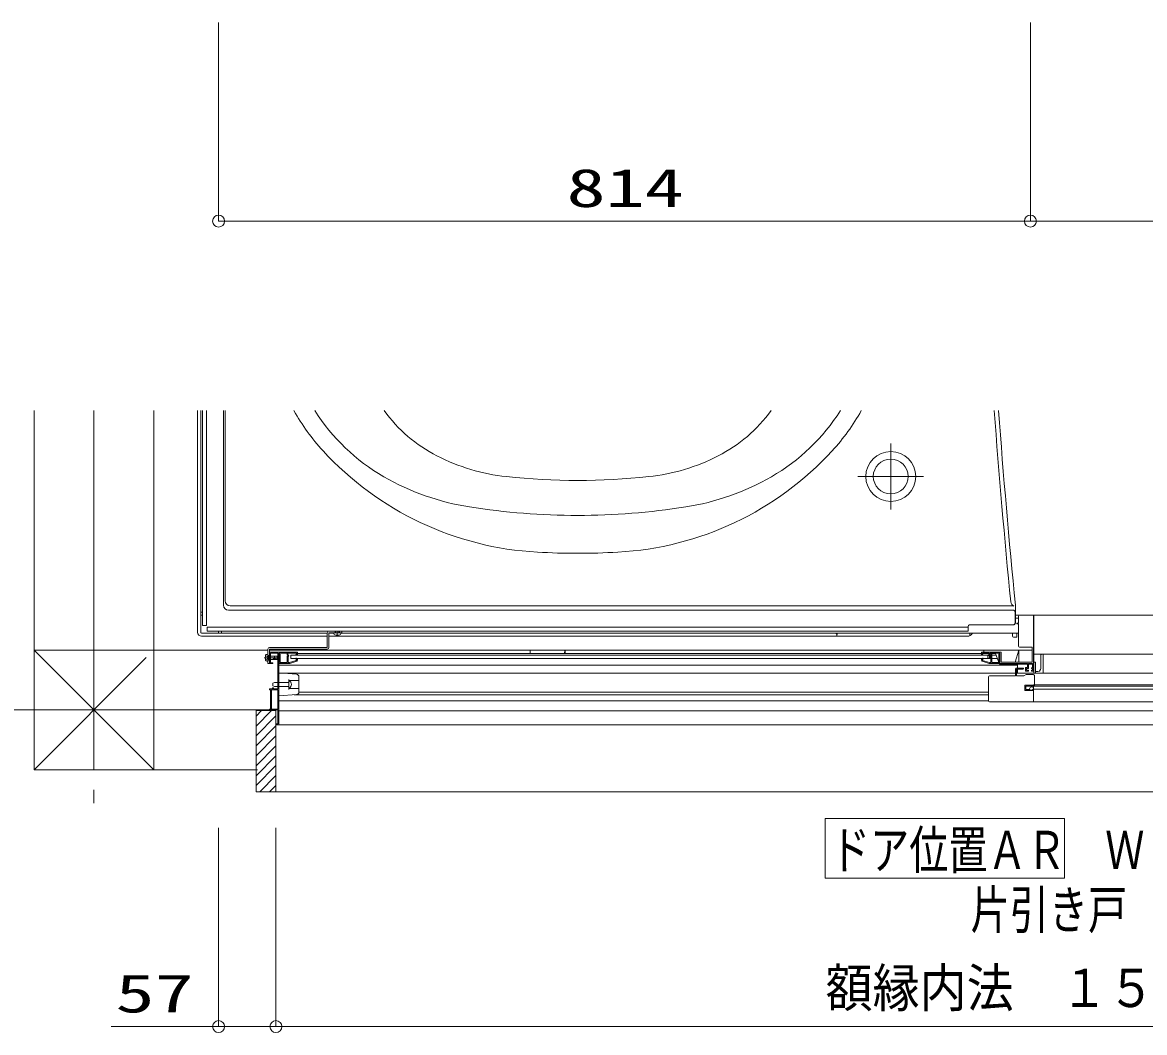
# Model space of a CAD drawing. Units: millimetres on the paper. Extents: x -305 to 305, y -152 to 152.
# Drawn here: x -213.3 to -157, y -52.3 to -1.7 of the extents above; entities that cross this region are included whole.
import ezdxf
from ezdxf.enums import TextEntityAlignment as Align

# ---------------------------------------------------------------- set-up
doc = ezdxf.new("R2010")
doc.units = ezdxf.units.MM
doc.linetypes.add('LONG_CHAIN', pattern=[21, 18, -1, 1, -1])
doc.layers.add('0-0_0', color=7, linetype='Continuous', lineweight=9)
doc.layers.add('0-1_VIEW0001', color=7, linetype='Continuous', lineweight=9)
doc.styles.add('ＭＳ ゴシック', font='')
doc.styles.get('ＭＳ ゴシック').set_extended_font_data('MS Gothic')

# ---------------------------------------------------------------- blocks, each defined once
blk = doc.blocks.new('_ORIGIN')
at = {"layer": '0-0_0'}
blk.add_line((0, 0), (-1, 0), dxfattribs=at)
blk.add_circle((0, 0), 0.5, dxfattribs=at)

msp = doc.modelspace()

# ---------------------------------------------------------------- linework, layer by layer
at = {"layer": '0-0_0'}
for p, q in [((-203.434, -1.698), (-203.434, -11.657)), ((-162.734, -1.698), (-162.734, -11.657)), ((-162.734, -1.698), (-162.734, -11.657)), ((-202.834, -11.657), (-163.334, -11.657)), ((-162.134, -11.657), (-124.734, -11.657)), ((-203.434, -42.074), (-203.434, -52.033)), ((-200.559, -42.074), (-200.559, -52.033)), ((-200.559, -42.074), (-200.559, -52.033)), ((-203.434, -52.033), (-208.82, -52.033)), ((-202.834, -52.033), (-201.159, -52.033)), ((-199.959, -52.033), (-124.734, -52.033))]:
    msp.add_line(p, q, dxfattribs=at)
at = {"layer": '0-1_VIEW0001'}
for p, q in [((-212.684, -21.158), (-212.684, -39.158)), ((-206.684, -21.158), (-206.684, -39.158)), ((-204.494, -32.258), (-204.494, -21.158)), ((-204.334, -21.158), (-204.334, -31.408)), ((-204.334, -32.258), (-204.334, -21.158)), ((-204.234, -21.158), (-204.234, -31.933)), ((-204.034, -21.158), (-204.034, -31.933)), ((-203.184, -30.908), (-203.184, -21.158)), ((-203.103, -30.698), (-203.103, -21.158)), ((-163.484, -30.906), (-163.484, -31.803)), ((-204.234, -31.258), (-204.334, -31.258)), ((-204.234, -31.408), (-204.334, -31.408)), ((-202.934, -31.158), (-163.601, -31.158)), ((-202.853, -30.948), (-163.599, -30.948)), ((-163.501, -31.258), (-163.501, -31.795)), ((-126.109, -31.408), (-163.484, -31.408)), ((-163.484, -31.408), (-126.109, -31.408)), ((-163.284, -31.409), (-162.599, -31.409)), ((-162.559, -31.409), (-162.559, -33.859)), ((-162.559, -31.409), (-126.109, -31.409)), ((-204.234, -31.933), (-204.034, -31.933)), ((-204.009, -32.008), (-165.859, -32.008)), ((-204.009, -32.008), (-204.009, -32.208)), ((-165.859, -32.208), (-165.859, -31.97)), ((-165.784, -31.895), (-163.601, -31.895)), ((-165.784, -31.903), (-163.584, -31.903)), ((-163.334, -31.558), (-163.484, -31.558)), ((-204.284, -32.308), (-197.984, -32.308)), ((-204.284, -32.468), (-197.984, -32.468)), ((-204.009, -32.208), (-165.859, -32.208)), ((-203.434, -32.208), (-203.434, -32.308)), ((-197.984, -32.308), (-203.434, -32.308)), ((-203.284, -32.208), (-203.284, -32.308)), ((-197.259, -32.209), (-197.904, -32.209)), ((-197.904, -33.029), (-197.904, -32.289)), ((-197.904, -32.289), (-197.259, -32.289)), ((-197.657, -32.308), (-197.904, -32.308)), ((-197.904, -32.308), (-197.657, -32.308)), ((-197.904, -32.468), (-172.434, -32.468)), ((-197.659, -32.289), (-197.654, -32.345)), ((-197.596, -32.289), (-197.596, -32.209)), ((-197.566, -32.289), (-197.566, -32.208)), ((-197.484, -32.477), (-197.484, -32.208)), ((-197.484, -32.34), (-197.484, -32.208)), ((-197.401, -32.289), (-197.401, -32.208)), ((-197.371, -32.289), (-197.371, -32.209)), ((-197.309, -32.289), (-197.314, -32.345)), ((-163.334, -32.308), (-197.31, -32.308)), ((-197.31, -32.308), (-172.534, -32.308)), ((-197.259, -32.289), (-197.259, -32.209)), ((-172.434, -32.468), (-172.433, -32.406)), ((-172.434, -32.468), (-172.434, -32.408)), ((-172.434, -32.468), (-165.908, -32.468)), ((-172.375, -32.308), (-172.403, -32.336)), ((-165.763, -32.432), (-165.761, -32.308)), ((-163.628, -32.308), (-163.625, -32.459)), ((-163.575, -32.508), (-163.415, -32.508)), ((-163.418, -32.308), (-163.415, -32.508)), ((-212.686, -33.158), (-206.684, -39.159)), ((-212.684, -33.158), (-200.964, -33.158)), ((-200.964, -33.839), (-200.964, -33.109)), ((-200.884, -33.109), (-197.984, -33.109)), ((-200.884, -33.839), (-200.884, -33.109)), ((-200.884, -33.158), (-162.644, -33.158)), ((-187.81, -33.158), (-187.81, -33.34)), ((-186.06, -33.158), (-186.113, -33.34)), ((-186.06, -33.158), (-186.06, -33.34)), ((-165.06, -33.158), (-165.06, -33.259)), ((-163.31, -33.158), (-163.489, -33.774)), ((-163.31, -33.158), (-163.31, -33.774)), ((-207.06, -33.533), (-212.685, -39.157)), ((-201.151, -33.544), (-200.417, -33.544)), ((-200.964, -33.369), (-201.02, -33.374)), ((-200.964, -33.719), (-201.02, -33.715)), ((-200.963, -33.437), (-200.883, -33.437)), ((-200.963, -33.662), (-200.883, -33.662)), ((-200.939, -33.458), (-200.929, -33.458)), ((-200.939, -33.631), (-200.929, -33.631)), ((-200.929, -33.631), (-200.929, -33.437)), ((-200.929, -33.462), (-200.514, -33.462)), ((-200.514, -33.627), (-200.929, -33.627)), ((-199.509, -33.259), (-200.884, -33.259)), ((-200.884, -33.274), (-200.884, -33.819)), ((-200.539, -33.544), (-200.684, -33.587)), ((-200.482, -33.552), (-200.681, -33.612)), ((-200.629, -33.571), (-200.629, -33.462)), ((-200.629, -33.627), (-200.629, -33.596)), ((-200.539, -33.544), (-200.464, -33.537)), ((-200.539, -33.544), (-200.464, -33.544)), ((-200.514, -33.462), (-200.464, -33.537)), ((-200.514, -33.627), (-200.464, -33.552)), ((-200.482, -33.552), (-200.464, -33.552)), ((-200.464, -33.537), (-200.464, -33.552)), ((-200.394, -33.773), (-200.394, -33.408)), ((-199.999, -33.388), (-199.999, -33.359)), ((-199.978, -33.43), (-199.997, -33.395)), ((-199.994, -33.461), (-199.98, -33.447)), ((-199.984, -33.344), (-199.983, -33.344)), ((-199.97, -33.352), (-199.929, -33.425)), ((-199.928, -33.459), (-199.949, -33.48)), ((-199.924, -33.445), (-199.924, -33.448)), ((-199.883, -33.787), (-199.539, -33.68)), ((-199.519, -33.72), (-199.869, -33.83)), ((-199.859, -33.437), (-199.859, -33.437)), ((-199.809, -33.42), (-199.809, -33.58)), ((-199.809, -33.42), (-164.453, -33.42)), ((-199.809, -33.58), (-164.391, -33.58)), ((-199.574, -33.587), (-199.574, -33.584)), ((-199.533, -33.634), (-199.569, -33.597)), ((-199.559, -33.394), (-199.559, -33.42)), ((-199.559, -33.569), (-199.54, -33.569)), ((-199.534, -33.314), (-199.534, -33.369)), ((-199.529, -33.574), (-199.488, -33.615)), ((-199.529, -33.665), (-199.529, -33.644)), ((-199.484, -33.42), (-199.484, -33.284)), ((-199.484, -33.34), (-164.484, -33.34)), ((-199.484, -33.626), (-199.484, -33.673)), ((-165.184, -33.42), (-165.184, -33.284)), ((-165.184, -33.626), (-165.184, -33.673)), ((-165.138, -33.574), (-165.179, -33.615)), ((-165.159, -33.259), (-164.224, -33.259)), ((-165.149, -33.72), (-164.798, -33.83)), ((-165.134, -33.314), (-165.134, -33.369)), ((-165.134, -33.634), (-165.098, -33.597)), ((-165.109, -33.569), (-165.128, -33.569)), ((-165.109, -33.394), (-165.109, -33.42)), ((-165.094, -33.587), (-165.094, -33.584)), ((-164.859, -33.42), (-164.859, -33.58)), ((-164.779, -33.473), (-164.804, -33.447)), ((-164.803, -33.537), (-164.776, -33.491)), ((-164.778, -33.559), (-164.79, -33.559)), ((-164.759, -33.429), (-164.736, -33.452)), ((-164.736, -33.511), (-164.757, -33.547)), ((-164.744, -33.445), (-164.744, -33.448)), ((-164.698, -33.352), (-164.739, -33.425)), ((-164.739, -33.459), (-164.718, -33.48)), ((-164.729, -33.47), (-164.729, -33.486)), ((-164.69, -33.43), (-164.671, -33.395)), ((-164.673, -33.461), (-164.687, -33.447)), ((-164.684, -33.344), (-164.685, -33.344)), ((-164.669, -33.388), (-164.669, -33.359)), ((-164.484, -33.34), (-164.284, -33.859)), ((-164.274, -33.834), (-164.274, -33.408)), ((-162.584, -33.755), (-162.584, -33.614)), ((-162.584, -33.755), (-162.584, -33.761)), ((-162.172, -33.37), (-162.559, -33.37)), ((-162.209, -33.434), (-162.209, -34.086)), ((-162.084, -33.359), (-162.134, -33.359)), ((-162.084, -33.422), (-162.084, -33.359)), ((-162.084, -33.37), (-126.109, -33.37)), ((-162.084, -34.32), (-162.084, -33.422)), ((-200.964, -33.839), (-200.884, -33.839)), ((-200.409, -33.819), (-200.409, -33.799)), ((-199.899, -33.834), (-200.409, -33.834)), ((-163.384, -33.92), (-200.409, -33.92)), ((-200.409, -34.309), (-199.524, -34.376)), ((-200.409, -34.309), (-200.409, -35.459)), ((-162.559, -33.859), (-164.284, -33.859)), ((-164.259, -33.834), (-164.259, -33.799)), ((-163.484, -34.109), (-163.484, -34.444)), ((-163.099, -34.059), (-163.434, -34.059)), ((-163.434, -34.444), (-163.434, -34.124)), ((-163.419, -34.109), (-163.099, -34.109)), ((-163.384, -33.859), (-163.384, -34.32)), ((-163.084, -34.094), (-163.084, -34.074)), ((-162.984, -34.209), (-162.829, -34.209)), ((-162.679, -34.209), (-162.679, -34.159)), ((-162.502, -33.76), (-162.519, -33.759)), ((-162.481, -33.771), (-162.502, -33.76)), ((-162.481, -34.32), (-162.481, -33.771)), ((-162.359, -34.235), (-162.481, -34.235)), ((-200.639, -34.784), (-200.709, -34.819)), ((-200.709, -34.819), (-200.709, -34.949)), ((-199.979, -34.784), (-200.639, -34.784)), ((-200.409, -34.784), (-199.909, -34.784)), ((-163.484, -34.32), (-200.384, -34.32)), ((-199.909, -34.884), (-199.909, -34.634)), ((-199.409, -34.684), (-199.909, -34.684)), ((-199.409, -35.268), (-199.409, -34.5)), ((-164.834, -34.509), (-164.834, -35.709)), ((-163.499, -34.459), (-164.784, -34.459)), ((-163.434, -34.32), (-126.284, -34.32)), ((-163.068, -34.459), (-163.419, -34.459)), ((-162.937, -34.386), (-163.06, -34.457)), ((-162.588, -34.384), (-162.93, -34.384)), ((-162.546, -34.406), (-162.58, -34.386)), ((-162.534, -34.963), (-162.534, -34.428)), ((-200.884, -35.124), (-200.884, -35.154)), ((-200.834, -35.154), (-200.884, -35.154)), ((-200.709, -34.949), (-200.639, -34.984)), ((-199.979, -34.984), (-200.639, -34.984)), ((-200.409, -34.984), (-199.909, -34.984)), ((-200.409, -35.459), (-199.524, -35.393)), ((-199.909, -35.134), (-199.909, -34.884)), ((-199.409, -35.084), (-199.909, -35.084)), ((-164.834, -35.403), (-199.651, -35.403)), ((-164.834, -35.263), (-199.409, -35.263)), ((-163.009, -34.919), (-163.009, -35.189)), ((-162.579, -34.919), (-163.009, -34.919)), ((-163.009, -35.189), (-162.574, -35.189)), ((-162.964, -34.963), (-126.404, -34.963)), ((-162.964, -35.144), (-162.964, -34.963)), ((-162.773, -35.144), (-162.964, -35.144)), ((-162.716, -35.163), (-162.755, -35.148)), ((-162.639, -35.164), (-162.711, -35.164)), ((-162.614, -35.134), (-162.614, -35.139)), ((-162.603, -35.124), (-162.604, -35.124)), ((-162.581, -35.135), (-162.595, -35.127)), ((-162.574, -34.91), (-162.574, -35.76)), ((-126.284, -34.91), (-162.574, -34.91)), ((-162.574, -35.064), (-162.574, -35.134)), ((-126.454, -35.113), (-162.574, -35.113)), ((-162.574, -35.714), (-162.574, -35.148)), ((-164.834, -35.71), (-200.384, -35.71)), ((-164.784, -35.759), (-162.549, -35.759)), ((-162.574, -35.76), (-124.574, -35.76)), ((-200.559, -36.187), (-201.559, -36.187)), ((-201.559, -36.187), (-201.559, -40.262)), ((-201.558, -36.968), (-200.778, -36.187)), ((-201.558, -36.468), (-201.278, -36.187)), ((-201.558, -37.463), (-200.559, -36.463)), ((-200.559, -36.187), (-200.559, -40.262)), ((-126.162, -36.205), (-200.409, -36.205)), ((-201.558, -37.963), (-200.559, -36.963)), ((-127.143, -36.91), (-200.559, -36.91)), ((-201.559, -38.463), (-200.559, -37.463)), ((-201.559, -38.963), (-200.559, -37.963)), ((-201.559, -39.458), (-200.559, -38.458)), ((-212.684, -39.158), (-201.484, -39.158)), ((-201.559, -39.953), (-200.559, -38.953)), ((-201.373, -40.262), (-200.559, -39.448)), ((-200.878, -40.262), (-200.559, -39.943)), ((-201.559, -40.262), (-123.134, -40.262)), ((-173.022, -44.597), (-173.022, -41.597)), ((-173.022, -41.597), (-161.022, -41.597)), ((-161.022, -44.597), (-161.022, -41.597)), ((-173.022, -44.597), (-161.022, -44.597))]:
    msp.add_line(p, q, dxfattribs=at)
at = {"layer": '0-1_VIEW0001', "linetype": 'LONG_CHAIN'}
for p, q in [((-209.684, -21.158), (-209.684, -40.837)), ((-169.734, -26.108), (-169.734, -22.808)), ((-171.384, -24.458), (-168.084, -24.458)), ((-214.498, -36.158), (-200.884, -36.158))]:
    msp.add_line(p, q, dxfattribs=at)
at = {"layer": '0-1_VIEW0001'}
for points in [[(-163.334, -32.959), (-163.334, -31.849), (-163.409, -31.849), (-163.409, -31.809), (-163.334, -31.809), (-163.334, -31.459)], [(-163.334, -31.459), (-163.319, -31.424), (-163.284, -31.409)], [(-162.584, -31.424), (-162.584, -34.209), (-162.679, -34.209)], [(-162.599, -31.409), (-162.588, -31.414), (-162.584, -31.424)], [(-200.884, -33.029), (-197.984, -33.029), (-197.984, -32.289)], [(-164.199, -33.284), (-164.199, -33.774), (-162.644, -33.774), (-162.644, -33.009), (-163.284, -33.009)], [(-163.284, -33.009), (-163.319, -32.995), (-163.334, -32.959)], [(-201.082, -33.442), (-200.991, -33.487), (-200.961, -33.544)], [(-201.082, -33.647), (-200.991, -33.602), (-200.961, -33.544)], [(-200.884, -33.834), (-200.709, -33.834), (-200.709, -33.794), (-200.839, -33.794), (-200.839, -33.314), (-200.459, -33.314), (-200.459, -35.109), (-200.684, -35.109), (-200.684, -35.059), (-200.729, -35.059), (-200.729, -35.109), (-200.869, -35.109)], [(-200.409, -36.909), (-200.409, -33.314), (-199.534, -33.314)], [(-200.399, -33.397), (-200.391, -33.347), (-200.349, -33.374)], [(-200.394, -33.408), (-200.395, -33.402), (-200.399, -33.397)], [(-200.349, -33.374), (-200.349, -33.789), (-199.999, -33.789), (-199.999, -33.472)], [(-199.999, -33.359), (-199.994, -33.349), (-199.984, -33.344)], [(-199.997, -33.395), (-199.998, -33.392), (-199.999, -33.388)], [(-199.999, -33.472), (-199.998, -33.466), (-199.994, -33.461)], [(-199.983, -33.344), (-199.975, -33.346), (-199.97, -33.352)], [(-199.98, -33.447), (-199.976, -33.439), (-199.978, -33.43)], [(-199.949, -33.48), (-199.953, -33.485), (-199.954, -33.491)], [(-199.954, -33.491), (-199.954, -33.789), (-199.899, -33.789)], [(-199.929, -33.425), (-199.925, -33.435), (-199.924, -33.445)], [(-199.924, -33.448), (-199.925, -33.454), (-199.928, -33.459)], [(-199.574, -33.584), (-199.569, -33.574), (-199.559, -33.569)], [(-199.569, -33.597), (-199.573, -33.593), (-199.574, -33.587)], [(-199.534, -33.369), (-199.537, -33.376), (-199.544, -33.379), (-199.554, -33.384), (-199.559, -33.394)], [(-199.54, -33.569), (-199.534, -33.571), (-199.529, -33.574)], [(-199.539, -33.68), (-199.532, -33.674), (-199.529, -33.665)], [(-199.529, -33.644), (-199.53, -33.639), (-199.533, -33.634)], [(-199.484, -33.673), (-199.494, -33.702), (-199.519, -33.72)], [(-199.484, -33.284), (-199.491, -33.267), (-199.509, -33.259)], [(-199.488, -33.615), (-199.485, -33.62), (-199.484, -33.626)], [(-165.184, -33.284), (-165.176, -33.267), (-165.159, -33.259)], [(-165.179, -33.615), (-165.183, -33.62), (-165.184, -33.626)], [(-165.184, -33.673), (-165.174, -33.702), (-165.149, -33.72)], [(-165.139, -33.644), (-165.138, -33.639), (-165.134, -33.634)], [(-164.785, -33.787), (-165.139, -33.676), (-165.139, -33.644)], [(-165.128, -33.569), (-165.133, -33.571), (-165.138, -33.574)], [(-164.809, -33.437), (-164.809, -33.314), (-165.134, -33.314)], [(-165.134, -33.369), (-165.131, -33.376), (-165.124, -33.379), (-165.113, -33.384), (-165.109, -33.394)], [(-165.094, -33.584), (-165.098, -33.574), (-165.109, -33.569)], [(-165.098, -33.597), (-165.095, -33.593), (-165.094, -33.587)], [(-164.804, -33.447), (-164.808, -33.443), (-164.809, -33.437)], [(-164.79, -33.559), (-164.803, -33.552), (-164.803, -33.537)], [(-164.776, -33.491), (-164.774, -33.482), (-164.779, -33.473)], [(-164.757, -33.547), (-164.766, -33.556), (-164.778, -33.559)], [(-164.714, -33.491), (-164.714, -33.789), (-164.769, -33.789)], [(-164.259, -33.819), (-164.259, -33.314), (-164.764, -33.314), (-164.764, -33.418)], [(-164.764, -33.418), (-164.763, -33.424), (-164.759, -33.429)], [(-164.739, -33.425), (-164.743, -33.435), (-164.744, -33.445)], [(-164.744, -33.448), (-164.743, -33.454), (-164.739, -33.459)], [(-164.736, -33.452), (-164.731, -33.46), (-164.729, -33.47)], [(-164.729, -33.486), (-164.731, -33.499), (-164.736, -33.511)], [(-164.718, -33.48), (-164.715, -33.485), (-164.714, -33.491)], [(-164.685, -33.344), (-164.693, -33.346), (-164.698, -33.352)], [(-164.687, -33.447), (-164.691, -33.439), (-164.69, -33.43)], [(-164.669, -33.359), (-164.673, -33.349), (-164.684, -33.344)], [(-164.669, -33.472), (-164.67, -33.466), (-164.673, -33.461)], [(-164.671, -33.395), (-164.669, -33.392), (-164.669, -33.388)], [(-164.319, -33.374), (-164.319, -33.789), (-164.669, -33.789), (-164.669, -33.472)], [(-164.269, -33.397), (-164.277, -33.347), (-164.319, -33.374)], [(-164.274, -33.408), (-164.272, -33.402), (-164.269, -33.397)], [(-164.224, -33.259), (-164.206, -33.267), (-164.199, -33.284)], [(-162.134, -33.359), (-162.142, -33.359), (-162.149, -33.361), (-162.164, -33.365), (-162.172, -33.369), (-162.185, -33.379), (-162.191, -33.385), (-162.201, -33.399), (-162.204, -33.407), (-162.207, -33.416)], [(-200.409, -33.799), (-200.407, -33.792), (-200.401, -33.786), (-200.396, -33.781), (-200.394, -33.773)], [(-199.899, -33.789), (-199.891, -33.789), (-199.883, -33.787)], [(-199.869, -33.83), (-199.884, -33.833), (-199.899, -33.834)], [(-164.798, -33.83), (-164.784, -33.833), (-164.769, -33.834)], [(-164.769, -33.789), (-164.777, -33.789), (-164.785, -33.787)], [(-162.984, -34.209), (-162.984, -34.034), (-162.879, -34.034), (-162.879, -33.834), (-164.769, -33.834)], [(-163.434, -34.059), (-163.469, -34.074), (-163.484, -34.109)], [(-163.434, -34.124), (-163.429, -34.114), (-163.419, -34.109)], [(-163.084, -34.074), (-163.088, -34.064), (-163.099, -34.059)], [(-163.099, -34.109), (-163.088, -34.105), (-163.084, -34.094)], [(-162.679, -34.159), (-162.624, -34.159), (-162.624, -34.084), (-162.679, -34.084), (-162.679, -34.044), (-162.634, -34.044), (-162.634, -33.834), (-162.829, -33.834), (-162.829, -34.084), (-162.934, -34.084), (-162.934, -34.159), (-162.829, -34.159), (-162.829, -34.209)], [(-162.562, -34.32), (-162.562, -33.775), (-162.519, -33.759)], [(-162.359, -34.235), (-162.277, -34.211), (-162.219, -34.141), (-162.209, -34.086)], [(-164.784, -34.459), (-164.819, -34.474), (-164.834, -34.509)], [(-163.484, -34.444), (-163.488, -34.455), (-163.499, -34.459)], [(-163.419, -34.459), (-163.429, -34.455), (-163.434, -34.444)], [(-163.06, -34.457), (-163.064, -34.459), (-163.068, -34.459)], [(-162.93, -34.384), (-162.934, -34.385), (-162.937, -34.386)], [(-162.58, -34.386), (-162.584, -34.385), (-162.588, -34.384)], [(-162.534, -34.428), (-162.537, -34.415), (-162.546, -34.406)], [(-200.869, -35.109), (-200.879, -35.114), (-200.884, -35.124)], [(-200.834, -35.154), (-200.834, -36.114), (-200.884, -36.114), (-200.884, -36.159), (-200.459, -36.159), (-200.459, -36.859), (-200.559, -36.859), (-200.559, -36.909)], [(-162.755, -35.148), (-162.764, -35.145), (-162.773, -35.144)], [(-162.711, -35.164), (-162.714, -35.164), (-162.716, -35.163)], [(-162.614, -35.139), (-162.621, -35.157), (-162.639, -35.164)], [(-162.604, -35.124), (-162.611, -35.127), (-162.614, -35.134)], [(-162.595, -35.127), (-162.599, -35.125), (-162.603, -35.124)], [(-162.574, -35.148), (-162.576, -35.141), (-162.581, -35.135)], [(-164.834, -35.709), (-164.819, -35.745), (-164.784, -35.759)]]:
    msp.add_lwpolyline(points, dxfattribs=at)
msp.add_lwpolyline([(-200.459, -35.154), (-200.789, -35.154), (-200.789, -36.114), (-200.459, -36.114)], close=True, dxfattribs=at)
for radius in [1.25, 0.875]:
    msp.add_circle((-169.734, -24.458), radius, dxfattribs=at)
for centre, radius, start, end in [((-190.165, -15.803), 10.9, 209.4219, 222.5081), ((-190.165, -15.803), 10, 212.3743, 240.0847), ((-189.067, -16.749), 7.5, 216.007, 242.8701), ((-181.801, -16.749), 7.5, 297.1299, 323.993), ((-180.703, -15.803), 10, 299.9153, 327.6257), ((-180.703, -15.803), 10.9, 317.4919, 330.5781), ((235.566, 8.592), 401.215, 184.25237, 185.62707), ((235.566, 8.592), 401, 184.25466, 185.65274), ((-186.589, -12.526), 15.75, 222.5081, 266.8682), ((-187.927, -14.524), 10, 242.8701, 263.8442), ((-184.278, -12.526), 15.75, 273.1318, 317.4919), ((-182.941, -14.524), 10, 276.1558, 297.1299), ((-188.918, -13.636), 12.5, 240.0847, 261.0922), ((-185.434, 8.592), 33.25, 263.8442, 276.1558), ((-181.95, -13.636), 12.5, 278.9078, 299.9153), ((-185.434, 8.592), 35, 261.0922, 278.9078), ((-185.434, 8.592), 36.9, 266.8682, 273.1318), ((-202.934, -30.908), 0.25, 180, 270), ((-202.853, -30.698), 0.25, 180, 270), ((-163.467, -30.724), 0.25, 185.6271, 247.8221), ((-163.601, -31.258), 0.1, 0, 90), ((-163.599, -31.048), 0.1, 67.8221, 90), ((-165.784, -31.97), 0.075, 90, 180), ((-165.784, -31.978), 0.075, 90, 180), ((-163.601, -31.795), 0.1, 270, 0), ((-163.584, -31.803), 0.1, 270, 0), ((-204.284, -32.258), 0.21, 180, 270), ((-204.284, -32.258), 0.05, 180, 270), ((-197.904, -32.289), 0.08, 90, 180), ((-197.589, -32.34), 0.065, 185, 254.1191), ((-197.484, -31.969), 0.45, 254.1191, 285.8809), ((-197.378, -32.34), 0.065, 285.8809, 355), ((-172.534, -32.408), 0.1, 0, 90), ((-172.333, -32.408), 0.1, 90, 178.9829), ((-165.908, -32.158), 0.31, 270, 331.0506), ((-163.575, -32.458), 0.05, 181, 270), ((-200.884, -33.109), 0.08, 90, 180), ((-197.984, -33.029), 0.08, 270, 0), ((-200.644, -33.544), 0.45, 164.1191, 195.8809), ((-201.014, -33.439), 0.065, 95, 164.1191), ((-201.014, -33.65), 0.065, 195.8809, 265), ((-200.939, -33.433), 0.025, 180, 268.9374), ((-200.939, -33.656), 0.025, 90, 180), ((-200.681, -33.599), 0.0124, 102.809, 270), ((-162.134, -33.434), 0.075, 165.9926, 180), ((-199.901, -34.705), 0.0077, 62.719, 180), ((-199.994, -34.884), 0.21, 297.281, 62.719), ((-199.534, -34.5), 0.125, 0, 85.7108), ((-199.901, -35.064), 0.0077, 180, 297.281), ((-199.534, -35.268), 0.125, 274.2892, 0), ((-162.671, -35.112), 0.108, 26.4011, 197.4388)]:
    msp.add_arc(centre, radius, start, end, dxfattribs=at)

# ---------------------------------------------------------------- block references
at = {"layer": '0-0_0', "xscale": 0.6, "yscale": 0.6, "rotation": 180}
for p in [(-203.434, -11.657), (-162.734, -11.657), (-203.434, -52.033), (-200.559, -52.033)]:
    msp.add_blockref('_ORIGIN', p, dxfattribs=at)
at = {"layer": '0-0_0', "xscale": 0.6, "yscale": 0.6}
for p in [(-162.734, -11.657), (-200.559, -52.033)]:
    msp.add_blockref('_ORIGIN', p, dxfattribs=at)

# ---------------------------------------------------------------- texts
at = {"layer": '0-0_0', "style": 'ＭＳ ゴシック'}
for s, width, p in [('814', 1.5, (-185.988, -11.527)), ('額縁内法\u3000１５２９', 0.9, (-173.002, -51.631)), ('57', 1.5, (-208.605, -51.904))]:
    msp.add_text(s, height=1.921, dxfattribs=dict(at, width=width)).set_placement(p, align=Align.BOTTOM_LEFT)
at = {"layer": '0-1_VIEW0001', "style": 'ＭＳ ゴシック', "width": 0.75}
for s, p in [('ドア位置ＡＲ\u3000Ｗ８００', (-172.737, -44.716)), ('片引き戸', (-165.737, -47.714))]:
    msp.add_text(s, height=1.921, dxfattribs=at).set_placement(p, align=Align.BOTTOM_LEFT)

doc.saveas('drawing.dxf')
